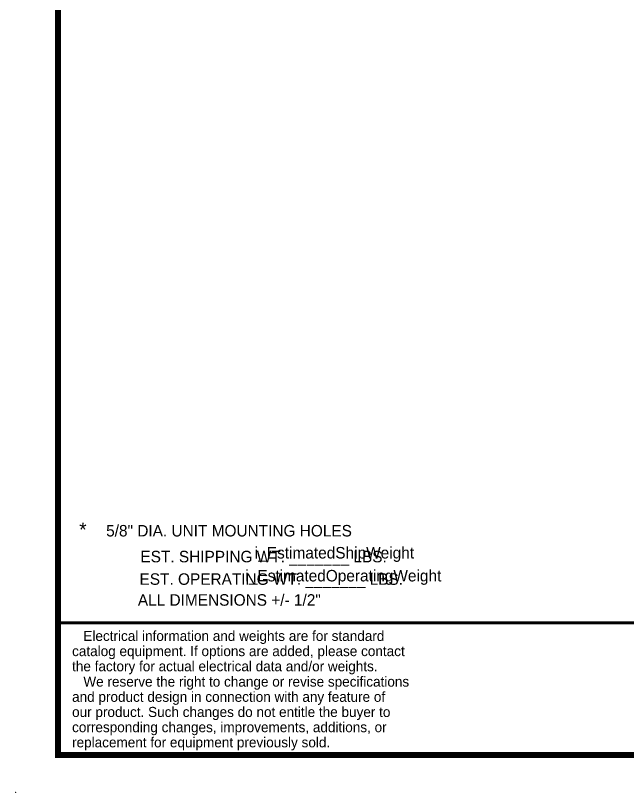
# Model space of a CAD drawing. Header units: inches. Extents: x 1457 to 2093, y 539 to 940.
# Drawn here: x 1456.9 to 1613.1, y 538.8 to 736.8 of the extents above; entities that cross this region are included whole.
import ezdxf
from ezdxf.enums import TextEntityAlignment as Align

# ---------------------------------------------------------------- set-up
doc = ezdxf.new("R2010")
doc.units = ezdxf.units.IN
doc.header["$MEASUREMENT"] = 0
doc.header["$PDSIZE"] = -1
doc.layers.get('0').update_dxf_attribs({"color": 1})

msp = doc.modelspace()

# ---------------------------------------------------------------- linework, layer by layer
at = {"color": 1, "const_width": 1.5433416}
msp.add_lwpolyline([(1467.72478881, 548.28247529), (2085.06142881, 548.28247529), (2085.06142881, 934.11787529), (1467.72478881, 934.11787529), (1467.72478881, 548.28247529)], dxfattribs=at)
at = {"color": 1, "lineweight": 15, "const_width": 0.7716708}
msp.add_lwpolyline([(1622.97131779, 582.04307279), (1467.72478881, 582.04307279)], dxfattribs=at)
at = {"color": 1, "lineweight": 15}
msp.add_point((1456.93450057, 538.76589499), dxfattribs=at)

# ---------------------------------------------------------------- texts
for s, height, p in [('*', 3.60880379, (1474.09808769, 603.97404156)), ('EST. SHIPPING WT. _______ LBS.', 2.93234904, (1520.13214497, 597.43530722)), ('i_EstimatedShipWeight', 2.9357143701, (1538.17727517, 598.4083792)), ('EST. OPERATING WT. _______ LBS.', 2.93234904, (1522.07925694, 591.69943999)), ('i_EstimatedOperatingWeight', 2.93234904, (1540.44786585, 592.56372068)), ('ALL DIMENSIONS +/- 1/2"', 2.93234904, (1511.40185177, 586.37773292))]:
    msp.add_text(s, height=height, dxfattribs=at).set_placement(p, align=Align.CENTER)
for s, height, p in [('5/8" DIA. UNIT MOUNTING HOLES', 2.93234904, (1480.01532796, 604.02482404)), ('   Electrical information and weights are for standard', 2.5790433623, (1471.34063146, 577.39006665)), ('catalog equipment. If options are added, please contact', 2.5790433623, (1471.34063146, 573.52150161)), ('the factory for actual electrical data and/or weights.', 2.5790433623, (1471.34063146, 569.65293656)), ('   We reserve the right to change or revise specifications', 2.5790433623, (1471.34063146, 565.73558628)), ('and product design in connection with any feature of', 2.5790433623, (1471.34063146, 561.86702123)), ('our product. Such changes do not entitle the buyer to', 2.5790433623, (1471.34063146, 557.99845619)), ('corresponding changes, improvements, additions, or ', 2.5790433623, (1471.34063146, 554.12989115)), ('replacement for equipment previously sold.', 2.5790433623, (1471.34063146, 550.2613261))]:
    msp.add_text(s, height=height, dxfattribs=at).set_placement(p)

doc.saveas('drawing.dxf')
